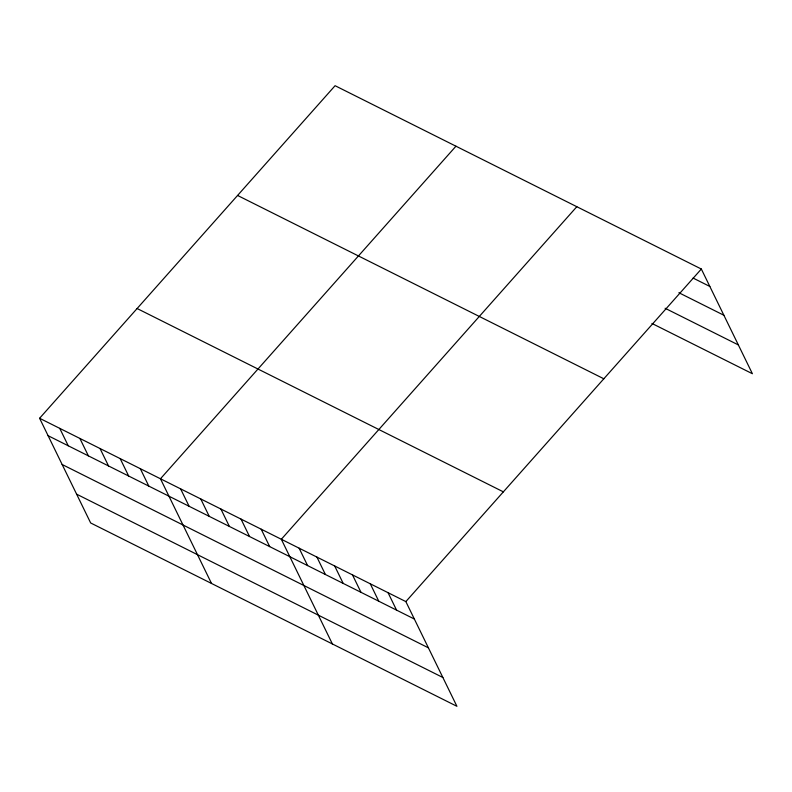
<?xml version="1.0" encoding="UTF-8"?>
<svg xmlns="http://www.w3.org/2000/svg" width="792" height="792" viewBox="0 0 792 792"><rect width="100%" height="100%" fill="white"/><g stroke="black" fill="none" stroke-linecap="round" stroke-linejoin="round"><path stroke-width="1.19" d="M39.6 418.275L405.851 601.603L456.915 706.296L90.664 522.967L39.6 418.275L335.085 85.704L701.336 269.032L752.4 373.725L651.945 323.443M455.954 146.203L160.459 478.774L211.523 583.466M576.814 206.702L281.328 539.273L332.392 643.965M405.851 601.603L701.336 269.032M693.099 278.071L709.84 286.457M678.883 292.733L723.888 315.256M665.102 308.256L738.352 344.926M237.58 195.456L603.831 378.784M137.115 308.524L503.365 491.852M48.104 435.699L414.355 619.027M62.142 464.498L428.393 647.826M76.616 494.168L442.867 677.497M388.06 592.703L396.564 610.127M370.27 583.793L378.774 601.227M352.48 574.893L360.984 592.317M334.689 565.983L343.193 583.417M316.909 557.083L325.403 574.507M299.119 548.183L307.613 565.607M261.182 529.195L269.686 546.619M241.035 519.106L249.539 536.531M220.899 509.028L229.393 526.452M200.752 498.94L209.246 516.364M180.606 488.862L189.11 506.286M140.323 468.696L148.817 486.12M120.176 458.608L128.67 476.032M100.03 448.529L108.534 465.953M79.883 438.441L88.387 455.865M59.746 428.363L68.241 445.787"/></g></svg>
